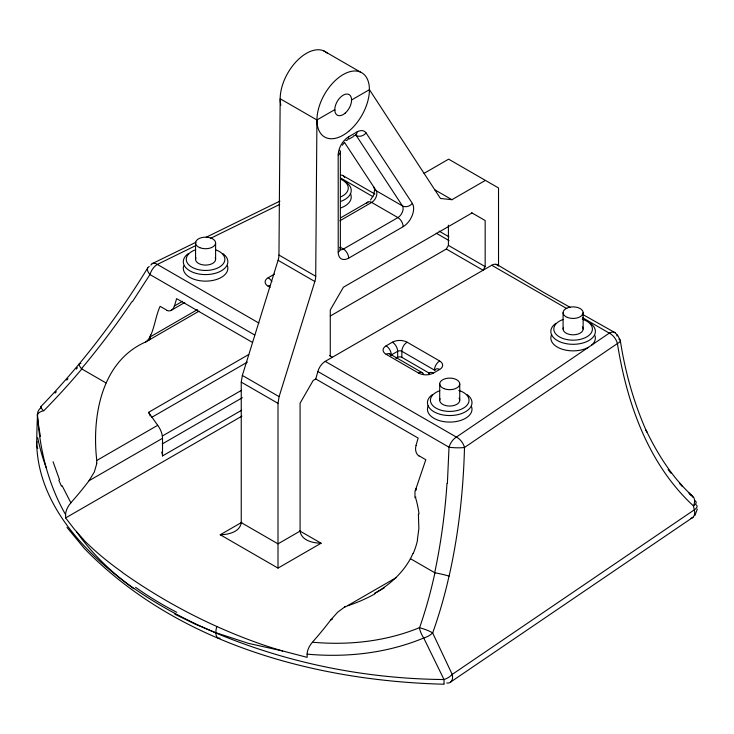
<?xml version="1.0" encoding="UTF-8"?>
<svg xmlns="http://www.w3.org/2000/svg" width="734" height="734" viewBox="0 0 734 734"><rect width="100%" height="100%" fill="white"/><g stroke="black" fill="none" stroke-linecap="round" stroke-linejoin="round"><path stroke-width="1.1" d="M299.545 530.792L321.079 543.224L278.002 568.098L220.246 534.756C228.246 534.664 240.018 532.077 241.247 522.626L241.247 382.13L242.348 375.432L278.085 260.295A14.854 8.569 -60 0 0 278.957 255.047L280.177 98.76L316.923 119.972L334.777 109.669L334.805 110.403M316.923 119.972L315.712 276.268A14.854 8.569 -60 0 1 314.831 281.517L279.103 396.644L278.002 403.342L278.002 568.098M321.079 543.224C313.079 543.132 301.316 540.554 300.078 531.104L300.078 403.177L313.198 380.441L315.767 378.964L317.868 371.496A11.138 6.432 -60 0 1 325.235 361.367L491.734 265.249A11.138 6.432 -60 0 1 498.524 265.818L498.524 187.968L448.639 159.168L424.05 173.362M330.272 356.036L330.272 309.959L343.402 287.223L472.035 212.961M348.687 258.102A14.763 8.524 -60 0 1 338.218 252.056L338.19 154.947A7.423 4.285 0 0 0 339.75 150.213M340.365 249.046L340.365 151.92M330.318 315.996L446.309 249.028L448.41 245.395L448.41 225.164M446.309 249.028L483.064 270.25L485.165 266.616L485.165 220.539L471.623 212.722M444.07 683.693L444.006 679.528L423.72 637.993A11.138 3.753 66.7 0 1 419.316 627.735C387.167 640.91 351.825 645.085 317.317 642.608M374.689 189.436L373.799 194.84L370.523 199.997M447.382 483.422L449.024 447.208A11.138 6.432 -60 0 1 456.383 437.088L609.312 333.126A11.138 6.432 -60 0 1 617.046 336.044M417.389 539.793L418.875 528.544L418.398 514.167M697.3 509.075L694.951 515.406M415.994 445.382L418.151 438.079L315.767 378.964M418.986 455.777L425.812 459.723L414.967 491.642L414.967 497.615L415.912 497.074M248.725 354.513L148.552 412.343L157.682 425.298L96.778 460.466C91.713 416.793 101.182 361.293 145.892 341.87C153.516 336.622 155.03 316.648 160.14 306.335L166.967 310.28M413.003 553.408C405.434 570.749 390.892 584.09 374.716 593.375L384.258 587.861M147.681 268.002C117.101 317.932 81.419 364.853 40.599 406.865M132.469 301.61L149.965 274.553A11.138 6.432 -60 0 1 157.333 264.433L195.207 245.862M342.347 145.231L344.558 142.258M62.078 485.651L70.859 502.781A223.264 128.909 -60 0 0 89.043 480.706L94.273 472.09L96.723 463.805A20.947 17.423 -42.3 0 0 96.76 463.273M316.492 642.553L312.381 642.222A223.209 128.872 -60 0 0 330.557 620.147L337.686 612.211L344.696 606.972M450.924 681.849L693.043 517.259M351.577 99.971L369.431 89.667L440.437 198.464L451.951 199.694L485.394 180.39M344.466 142.378L376.267 190.794L402.516 205.951A7.423 5.826 -33.3 0 0 412.37 203.41L366.119 132.982A14.808 8.551 -60 0 0 356.917 132.019L348.687 136.763A7.423 4.285 60 0 1 345.852 140.506M349.21 138.974L353.32 136.597M182.509 301.298L174.472 305.94L176.628 298.637L252.496 342.439M184.775 302.5L171.086 310.399M340.714 217.796L367.945 202.07M339.97 220.741L371.661 202.437A7.395 4.266 -60 0 0 376.248 190.812A7.423 5.826 -33.3 0 1 373.9 187.023M149.626 337.209L197.428 309.61M145.561 342.035L199.088 311.133M270.121 287.352L268.149 286.214A10.331 5.964 0 0 1 268.176 277.746L274.452 274.094M340.521 247.358L343.439 249.046L397.911 217.594A7.395 4.266 -60 0 0 402.498 205.97L356.265 135.533A7.404 4.276 -60 0 0 355.43 134.717M151.424 417.518L247.395 362.11M162.315 436.033L241.458 390.341M89.043 480.715L162.517 438.299A14.854 8.579 60 0 0 157.682 425.298M162.214 443.978L242.348 397.709M161.663 452.116A7.423 4.285 60 0 1 162.517 455.924L241.66 410.233M83.658 539.692L74.446 529.342L65.638 517.92L241.954 416.123M390.855 355.302A2.973 1.716 0 0 1 391.35 354.926L397.654 351.283A2.973 1.716 0 0 1 401.856 351.283L434.409 370.083A2.973 1.716 0 0 1 434.748 370.321M395.855 358.385L397.654 357.348A2.973 1.716 0 0 1 401.856 357.348L429.473 373.294M220.246 534.756L241.789 522.314M300.078 531.104L278.002 543.848L241.247 522.626M415.297 490.596L416.114 490.129L416.114 488.376M347.953 605.486L396.498 577.465M330.566 620.157L332.401 619.092M588.356 347.375L588.384 347.356A22.277 12.863 0 0 1 561.51 348.98A22.277 12.863 0 0 1 551.693 334.456M206.245 237.22L279.911 201.098M152.158 263.68L196.024 242.229M210.75 238.238L279.7 204.428M444.052 684.226C314.813 680.923 176.977 643.516 84.465 548.601L66.968 527.388M282.847 651.012L307.161 657.361L307.161 654.15C346.54 657.719 387.066 653.251 423.72 637.993A11.138 5.78 -24.5 0 0 432.62 632.891L452.217 674.408A11.138 6.936 55.8 0 1 446.795 683.042M215.484 632.561L248.266 643.314L282.627 650.975A312.023 180.142 0 0 1 258.827 643.369C210.374 626.185 164.333 602.155 122.376 572.465M214.667 632.249L195.18 624.139L174.756 614.174M40.737 407.911A11.138 9.239 2.6 0 0 37.498 415.004C37.039 424.784 36.755 434.574 36.7 444.364C38.443 501.001 79.309 547.169 122.183 579.832A462.035 266.754 0 0 0 209.373 630.157L215.897 632.983C287.902 663.233 365.945 678.867 444.006 679.528A11.138 5.945 -26 0 0 452.217 674.408L694.336 509.818A11.138 4.257 -13 0 0 696.236 504.836M570.309 307.454L544.399 292.829L497.588 264.873M582.273 314.198L615.165 332.759M323.593 50.802L360.348 72.024M434.546 189.647L451.951 199.694M343.246 175.775L374.872 194.024M439.097 231.109L448.969 236.807M496.221 264.488L498.524 265.818M340.365 177.857L372.964 196.675M436.207 233.192L449.052 240.605M491.734 265.249L566.822 308.601M582.631 317.73L609.312 333.126A11.138 6.927 55.8 0 1 617.422 343.54C626.799 402.994 648.214 464.154 693.428 505.9L694.336 509.818A11.138 6.927 55.8 0 1 690.731 518.415M448.41 245.395L485.165 266.616M278.957 255.047L315.712 276.268M689.951 494.56L691.676 495.551A11.138 6.432 -60 0 1 692.694 497.157M278.085 260.295L314.831 281.517M389.809 353.944L422.362 372.744M386.121 345.842A10.331 5.964 0 0 0 386.121 354.302L418.655 373.111A7.423 4.285 -60 0 1 423.536 374.12M329.474 355.577L332.374 357.247M258.9 323.07L157.333 264.433A11.138 5.89 63.9 0 0 150.837 265.157M325.235 361.367L456.383 437.088A11.138 6.927 55.8 0 1 464.503 447.492C463.356 490.716 458.649 533.921 449.098 576.117A11.138 0.771 12.8 0 0 434.794 572.759L410.416 558.684M254.707 335.025L149.965 274.553A11.138 5.505 31.4 0 1 149.277 266.515M317.868 371.496L449.024 447.208A11.138 1.615 1.5 0 0 464.503 447.492L617.422 343.54A11.138 3.532 -8.6 0 0 618.936 339.181M242.348 375.432L279.103 396.644M241.247 382.13L278.002 403.342M106.017 382.946L81.639 368.863A11.138 2.844 39.7 0 1 80.933 363.559M133.735 588.705C111.981 572.832 92.227 553.968 76.63 531.948M688.538 492.67L691.676 495.551A11.138 7.542 -48.2 0 1 693.428 505.9A11.138 4.257 -13 0 0 694.896 500.643M692.667 496.221C672.491 477.871 657.783 454.465 646.003 430.078L646.828 432.032C633.827 402.966 625.175 372.11 620.331 340.659M682.418 486.587L679.445 483.385M670.858 473.164L668.114 469.558M617.349 334.667L620.074 339.989M59.5 479.678L53.059 461.759M583.135 312.656L583.135 329.025M563.088 312.656L563.088 329.025M459.75 383.891L459.75 400.259M439.703 383.891L439.703 400.259M401.856 357.348L401.856 351.283A7.423 4.285 -60 0 1 407.104 342.191L439.657 360.981A7.423 4.285 -60 0 0 434.409 370.083M397.654 357.348L397.654 351.283A7.423 4.285 60 0 0 392.406 342.191L386.102 345.824A7.423 4.285 60 0 1 391.35 354.926M215.603 242.936L215.603 259.304M195.556 242.936L195.556 259.304M162.517 438.299L162.517 455.924M150.442 334.998L150.442 336.741A7.423 4.285 60 0 1 148.552 340.301M65.638 517.92L65.638 514.708C48.224 484.412 39.719 449.694 37.498 415.004A11.138 4.661 -3.8 0 1 43.416 410.71A11.138 1.064 44.3 0 1 41.407 407.012M449.043 576.107A332.97 224.641 -80.8 0 1 432.675 632.919M419.316 627.735A11.138 2.22 19.9 0 1 432.62 632.891M595.008 335.658A22.277 12.863 0 0 1 591.604 345.163M81.859 368.918A323.666 139.13 -42.5 0 1 43.664 410.866M131.936 301.656A422.454 180.848 -42.5 0 1 81.391 368.817M220.062 638.167A11.138 5.386 -67 0 1 215.897 632.983M215.897 632.717A11.138 5.67 -69.3 0 1 216.842 626.506M37.113 441.758A11.138 9.349 0.3 0 0 36.7 444.364A11.138 9.092 -0.8 0 0 37.819 448.336M434.923 572.795A323.657 216.741 -81.5 0 1 419.536 627.873M307.051 654.205A12.35 7.129 -60 0 1 312.427 642.323M40.489 436.537A228.081 137.313 -73.8 0 1 37.232 414.609M77.428 367.706A333.603 141.983 -43.1 0 1 76.263 369.092M67.968 378.753A333.603 141.983 -43.1 0 1 66.766 380.129M56.344 391.745A333.603 141.983 -43.1 0 1 55.096 393.103M446.988 483.44A422.454 282.507 -81.5 0 1 434.693 572.731M340.466 175.087A11.138 6.432 -60 0 1 344.641 177.49M176.747 612.294A447.034 314.785 -14.6 0 1 135.57 587.31M215.218 257.717A10.028 5.789 0 0 1 205.575 265.093A10.028 5.789 0 0 1 195.941 257.717M227.485 265.937A22.277 12.863 0 0 1 205.575 281.14A22.277 12.863 0 0 1 183.674 265.937M459.044 398.131A10.028 5.789 0 0 1 450.217 406.04A10.028 5.789 0 0 1 440.088 398.672M471.623 406.893A22.277 12.863 0 0 1 448.657 422.078A22.277 12.863 0 0 1 428.307 405.7M582.429 326.896A10.028 5.789 0 0 1 573.603 334.805A10.028 5.789 0 0 1 563.473 327.437M350.375 193.501A22.277 12.863 0 0 1 341.154 207.805M374.955 593.861A175.243 165.095 87.4 0 1 348.017 605.678A18.139 14.111 -44.5 0 0 345.246 606.844M96.677 460.493A18.148 14.882 -44.8 0 1 96.64 463.282M65.528 514.763A12.35 7.129 -60 0 1 70.904 502.882M417.591 539.829A63.014 56.802 -77.1 0 1 413.187 553.5M415.462 497.395A94.319 81.667 -78.3 0 1 419.031 514.02M174.343 305.876A7.799 5.955 84.1 0 1 166.921 310.482M418.894 456.025A7.799 5.936 86.1 0 1 416.132 445.474M122.55 572.382A415.6 239.945 0 0 1 83.483 539.756M61.463 486.156A292.444 210.741 -58.8 0 1 58.839 480.201M46.233 467.787A246.441 165.664 -67.1 0 1 37.682 437.693M280.828 105.155A37.122 21.433 -60 0 1 295.215 62.711A37.122 21.433 -60 0 1 327.19 53.105M344.696 606.99A20.947 16.221 -44.4 0 1 345.2 606.715M343.439 249.046A7.423 4.285 60 0 1 348.687 258.139L403.168 226.687A7.423 4.285 60 0 0 397.911 217.594L371.661 202.437A7.423 4.285 60 0 0 366.78 203.456M343.439 249.028A7.377 4.257 -60 0 1 340.117 249.578M366.119 132.982A7.423 5.826 -33.3 0 1 356.265 135.533M339.75 247.34A7.423 4.285 0 0 1 338.19 252.074M338.218 154.929A14.763 8.524 -60 0 1 348.687 136.799M356.917 132.01A7.423 4.285 60 0 1 353.595 135.735M412.334 203.446A14.79 8.542 -60 0 1 403.168 226.65M268.149 277.727A7.423 4.285 60 0 1 271.864 281.645M268.149 286.214A7.423 4.285 -60 0 1 270.562 285.498M392.424 342.2A10.331 5.964 0 0 1 407.076 342.2M428.472 374.12A7.423 4.285 60 0 1 433.354 373.111L439.657 369.468A7.423 4.285 60 0 0 434.776 370.486M433.335 373.092A10.331 5.964 0 0 1 418.674 373.092M439.629 361A10.331 5.964 0 0 1 439.629 369.459M386.102 354.311A7.423 4.285 -60 0 1 391.149 355.797M222.87 253.625A22.277 12.863 0 0 1 220.778 271.13A22.277 12.863 0 0 1 190.381 271.13A22.277 12.863 0 0 1 188.28 253.625M467.017 394.58A22.277 12.863 0 0 1 464.925 412.086A22.277 12.863 0 0 1 434.528 412.086A22.277 12.863 0 0 1 432.427 394.58M590.402 323.345A22.277 12.863 0 0 1 588.31 340.851A22.277 12.863 0 0 1 557.913 340.851A22.277 12.863 0 0 1 555.812 323.345M344.714 181.399A22.277 12.863 0 0 1 341.154 201.263M215.502 249.743A19.304 11.148 0 0 1 220.301 266.515A19.304 11.148 0 0 1 190.858 266.515A19.304 11.148 0 0 1 195.657 249.743M458.823 390.433A19.304 11.148 0 0 1 464.842 407.196A19.304 11.148 0 0 1 435.207 407.609A19.304 11.148 0 0 1 439.794 390.699M582.209 319.198A19.304 11.148 0 0 1 588.228 335.952A19.304 11.148 0 0 1 558.592 336.374A19.304 11.148 0 0 1 563.18 319.464M340.466 179.114A19.304 11.148 0 0 1 340.466 197.024M148.552 412.343A7.423 4.285 60 0 1 150.158 415.985M199.804 247.67A10.028 5.789 0 0 0 215.557 243.459A10.028 5.789 0 0 0 201.364 237.688A10.028 5.789 0 0 0 199.804 247.67M443.951 388.625A10.028 5.789 0 0 0 459.704 384.414A10.028 5.789 0 0 0 445.51 378.643A10.028 5.789 0 0 0 443.951 388.625M567.336 317.391A10.028 5.789 0 0 0 583.09 313.179A10.028 5.789 0 0 0 568.896 307.408A10.028 5.789 0 0 0 567.336 317.391M349.329 130.78A37.122 21.433 -60 0 0 362.201 72.996A37.122 21.433 -60 0 0 318.006 110.816A37.122 21.433 -60 0 0 349.329 130.78M345.154 113.155A11.882 6.863 -60 0 0 349.265 94.668A11.882 6.863 -60 0 0 335.126 106.769A11.882 6.863 -60 0 0 345.154 113.155"/></g></svg>
